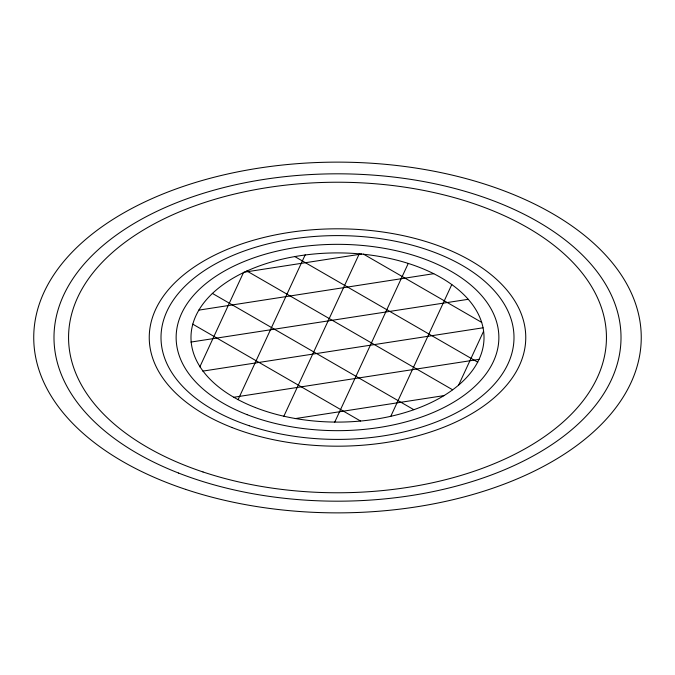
<?xml version="1.0" encoding="UTF-8"?>
<svg xmlns="http://www.w3.org/2000/svg" width="675" height="675" viewBox="0 0 675 675"><rect width="100%" height="100%" fill="white"/><g stroke="black" fill="none" stroke-linecap="round" stroke-linejoin="round"><path stroke-width="1.01" d="M199.825 366.896L243.599 272.312M238.056 399.718L305.21 254.812M334.724 422.137L408.223 263.503M390.791 416.298L451.803 284.546M458.738 384.851L483.494 331.442M283.812 416.298L359.294 253.783M244.198 272.194L361.665 254.011M198.636 310.163L433.772 273.679M190.907 342.073L468.248 299.303M202.795 371.123L483.047 327.788M233.499 397.313L479.039 359.362M295.304 418.593L444.074 395.601M363.454 254.121L481.714 322.405M294.713 256.525L477.757 362.205M246.772 270.937L452.596 389.77M212.304 293.355L413.767 409.666M192.687 324.118L360.475 420.989M185.625 489.375A303.75 175.365 0 0 0 641.25 337.5A303.75 175.365 0 0 0 185.625 185.625A303.75 175.365 0 0 0 185.625 489.375M255.378 407.557A146.517 84.594 0 0 0 483.646 343.533A146.517 84.594 0 0 0 273.476 261.411A146.517 84.594 0 0 0 255.378 407.557M247.05 414.652A161.367 93.167 0 0 0 498.454 344.149A161.367 93.167 0 0 0 266.988 253.699A161.367 93.167 0 0 0 247.05 414.652M249.252 425.748A176.496 101.9 0 0 0 513.996 337.5A176.496 101.9 0 0 0 249.252 249.252A176.496 101.9 0 0 0 249.252 425.748M231.981 427.511A188.266 108.692 0 0 0 525.285 345.254A188.266 108.692 0 0 0 255.243 239.735A188.266 108.692 0 0 0 231.981 427.511M203.023 471.968A268.945 155.275 0 0 0 606.445 337.5A268.945 155.275 0 0 0 203.023 203.032A268.945 155.275 0 0 0 203.023 471.968M178.588 473.057A283.517 163.688 0 0 0 620.291 349.177A283.517 163.688 0 0 0 213.621 190.266A283.517 163.688 0 0 0 178.588 473.057"/></g></svg>
